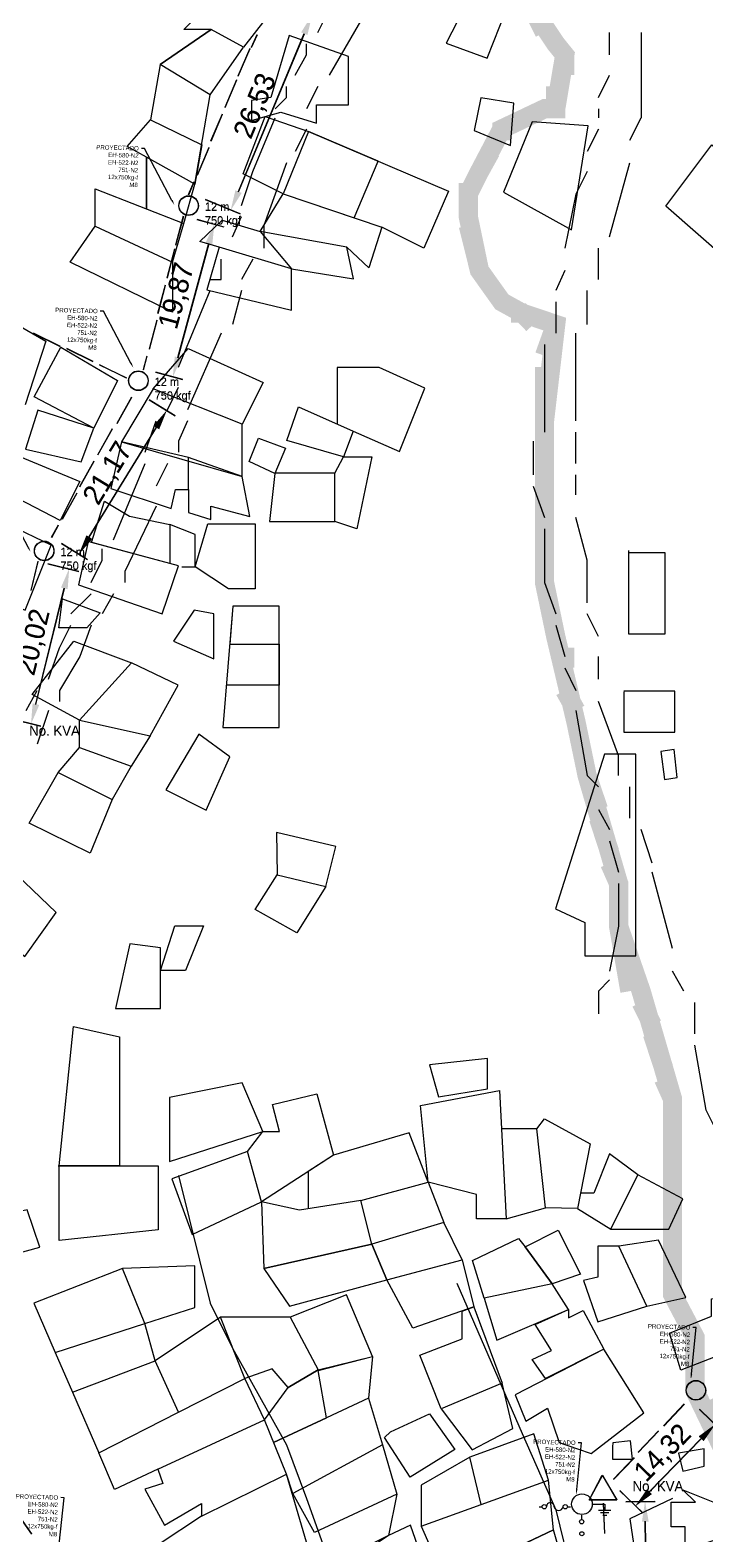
# Model space of a CAD drawing. Header units: millimetres. Extents: x -3588 to 75209, y -3737 to 38254.
# Drawn here: x 6694.7 to 6779.7, y 5770.2 to 5959.4 of the extents above; entities that cross this region are included whole.
import ezdxf
from ezdxf import colors
from ezdxf.entities.mleader import LeaderData, LeaderLine
from ezdxf.math import Vec2, Vec3

# ---------------------------------------------------------------- set-up
doc = ezdxf.new("R2010")
doc.units = ezdxf.units.MM
doc.linetypes.add('CONTINUA', pattern=[0])
doc.layers.add('Mancheta', color=255, linetype='Continuous')
doc.layers.add('P', color=253, linetype='Continuous')
doc.dimstyles.new('ISO-25', dxfattribs={"dimtxt": 2.5, "dimasz": 2.5, "dimexe": 1.25, "dimexo": 0.625, "dimtad": 1, "dimtxsty": 'Standard', "dimcen": 2.5, "dimadec": 0, "dimazin": 0, "dimtfac": 1, "dimtmove": 0, "dimatfit": 3, "dimfxl": 1, "dimarcsym": 0})

# ---------------------------------------------------------------- blocks, each defined once
blk = doc.blocks.new('*D189')
at = {"color": 0, "lineweight": -2, "transparency": 16777216}
for p, q in [((6769.65, 5774.37), (6773.31, 5774.42)), ((6772.29, 5758.76), (6772.09, 5771.91)), ((6769.92, 5756.22), (6773.58, 5756.28))]:
    blk.add_line(p, q, dxfattribs=at)
at = {"color": 0, "transparency": 16777216}
for points in [[(6772.51, 5771.91), (6771.68, 5771.9), (6772.06, 5774.41)], [(6772.71, 5758.76), (6771.88, 5758.75), (6772.33, 5756.26)]]:
    blk.add_solid(points, dxfattribs=at)
at = {"layer": 'Defpoints', "color": 0, "transparency": 16777216}
for p in [(6769.02, 5774.36), (6772.06, 5774.41), (6769.3, 5756.21)]:
    blk.add_point(p, dxfattribs=at)
at = {"color": 0, "transparency": 16777216, "insert": (6774.28, 5765.36), "char_height": 2.5, "attachment_point": 5, "rotation": 270.8686}
blk.add_mtext('18,15', dxfattribs=at)
blk = doc.blocks.new('*D190')
at = {"color": 0, "lineweight": -2, "transparency": 16777216}
for p, q in [((6778.9, 5786.01), (6781.76, 5783.22)), ((6772.61, 5775.64), (6779.12, 5782.3)), ((6768.9, 5775.76), (6771.76, 5772.97))]:
    blk.add_line(p, q, dxfattribs=at)
at = {"color": 0, "transparency": 16777216}
for points in [[(6778.82, 5782.59), (6779.42, 5782.01), (6780.87, 5784.09)], [(6772.31, 5775.93), (6772.91, 5775.34), (6770.86, 5773.85)]]:
    blk.add_solid(points, dxfattribs=at)
at = {"layer": 'Defpoints', "color": 0, "transparency": 16777216}
for p in [(6778.46, 5786.44), (6780.87, 5784.09), (6768.45, 5776.2)]:
    blk.add_point(p, dxfattribs=at)
at = {"color": 0, "transparency": 16777216, "insert": (6774.37, 5780.42), "char_height": 2.5, "attachment_point": 5, "rotation": 45.6807}
blk.add_mtext('14,32', dxfattribs=at)
blk = doc.blocks.new('*D215')
at = {"color": 0, "lineweight": -2, "transparency": 16777216}
for p, q in [((6696.95, 5892.31), (6700.85, 5891.35)), ((6695.46, 5874.64), (6699.04, 5889.22)), ((6692.18, 5872.87), (6696.08, 5871.91))]:
    blk.add_line(p, q, dxfattribs=at)
at = {"color": 0, "transparency": 16777216}
for points in [[(6698.63, 5889.32), (6699.44, 5889.12), (6699.64, 5891.65)], [(6695.05, 5874.74), (6695.86, 5874.54), (6694.86, 5872.21)]]:
    blk.add_solid(points, dxfattribs=at)
at = {"layer": 'Defpoints', "color": 0, "transparency": 16777216}
for p in [(6696.35, 5892.45), (6699.64, 5891.65), (6691.57, 5873.02)]:
    blk.add_point(p, dxfattribs=at)
at = {"color": 0, "transparency": 16777216, "insert": (6695.23, 5882.42), "char_height": 2.5, "attachment_point": 5, "rotation": 76.2074}
blk.add_mtext('20,02', dxfattribs=at)
blk = doc.blocks.new('*D216')
at = {"color": 0, "lineweight": -2, "transparency": 16777216}
for p, q in [((6709.71, 5912.92), (6712.98, 5910.92)), ((6702.17, 5895.65), (6710.61, 5909.44)), ((6698.67, 5894.86), (6701.93, 5892.86))]:
    blk.add_line(p, q, dxfattribs=at)
at = {"color": 0, "transparency": 16777216}
for points in [[(6710.25, 5909.66), (6710.96, 5909.22), (6711.91, 5911.57)], [(6701.82, 5895.86), (6702.53, 5895.43), (6700.87, 5893.51)]]:
    blk.add_solid(points, dxfattribs=at)
at = {"layer": 'Defpoints', "color": 0, "transparency": 16777216}
for p in [(6709.18, 5913.24), (6711.91, 5911.57), (6698.14, 5895.18)]:
    blk.add_point(p, dxfattribs=at)
at = {"color": 0, "transparency": 16777216, "insert": (6704.61, 5903.63), "char_height": 2.5, "attachment_point": 5, "rotation": 58.5583}
blk.add_mtext('21,17', dxfattribs=at)
blk = doc.blocks.new('*D217')
at = {"color": 0, "lineweight": -2, "transparency": 16777216}
for p, q in [((6715.7, 5935.59), (6719.09, 5934.66)), ((6713.33, 5918.23), (6717.23, 5932.58)), ((6710.49, 5916.42), (6713.88, 5915.49))]:
    blk.add_line(p, q, dxfattribs=at)
at = {"color": 0, "transparency": 16777216}
for points in [[(6716.83, 5932.69), (6717.63, 5932.47), (6717.89, 5934.99)], [(6712.93, 5918.34), (6713.73, 5918.12), (6712.68, 5915.82)]]:
    blk.add_solid(points, dxfattribs=at)
at = {"layer": 'Defpoints', "color": 0, "transparency": 16777216}
for p in [(6715.1, 5935.75), (6717.89, 5934.99), (6709.89, 5916.58)]:
    blk.add_point(p, dxfattribs=at)
at = {"color": 0, "transparency": 16777216, "insert": (6713.27, 5925.95), "char_height": 2.5, "attachment_point": 5, "rotation": 74.7914}
blk.add_mtext('19,87', dxfattribs=at)
blk = doc.blocks.new('*D218')
at = {"color": 0, "lineweight": -2, "transparency": 16777216}
for p, q in [((6726.95, 5962.61), (6731.33, 5960.79)), ((6720.93, 5939.08), (6729.21, 5958.96)), ((6716.75, 5938.12), (6721.13, 5936.3))]:
    blk.add_line(p, q, dxfattribs=at)
at = {"color": 0, "transparency": 16777216}
for points in [[(6728.83, 5959.12), (6729.6, 5958.8), (6730.18, 5961.27)], [(6720.55, 5939.24), (6721.32, 5938.92), (6719.97, 5936.78)]]:
    blk.add_solid(points, dxfattribs=at)
at = {"layer": 'Defpoints', "color": 0, "transparency": 16777216}
for p in [(6726.37, 5962.85), (6730.18, 5961.27), (6716.17, 5938.36)]:
    blk.add_point(p, dxfattribs=at)
at = {"color": 0, "transparency": 16777216, "insert": (6723.15, 5949.82), "char_height": 2.5, "attachment_point": 5, "rotation": 67.3803}
blk.add_mtext('26,53', dxfattribs=at)
blk = doc.blocks.new('*D791')
at = {"color": 0, "lineweight": -2, "transparency": 16777216}
for p, q in [((6769.66, 5774.33), (6773.32, 5774.39)), ((6772.3, 5758.72), (6772.11, 5771.87)), ((6769.93, 5756.18), (6773.59, 5756.24))]:
    blk.add_line(p, q, dxfattribs=at)
at = {"color": 0, "transparency": 16777216}
for points in [[(6772.52, 5771.87), (6771.69, 5771.86), (6772.07, 5774.37)], [(6772.72, 5758.72), (6771.89, 5758.71), (6772.34, 5756.22)]]:
    blk.add_solid(points, dxfattribs=at)
at = {"layer": 'Defpoints', "color": 0, "transparency": 16777216}
for p in [(6769.03, 5774.32), (6772.07, 5774.37), (6769.31, 5756.17)]:
    blk.add_point(p, dxfattribs=at)
at = {"color": 0, "transparency": 16777216, "insert": (6774.29, 5765.32), "char_height": 2.5, "attachment_point": 5, "rotation": 270.8686}
blk.add_mtext('18,15', dxfattribs=at)
blk = doc.blocks.new('*D792')
at = {"color": 0, "lineweight": -2, "transparency": 16777216}
for p, q in [((6778.91, 5785.97), (6781.77, 5783.18)), ((6772.62, 5775.6), (6779.13, 5782.26)), ((6768.91, 5775.73), (6771.77, 5772.94))]:
    blk.add_line(p, q, dxfattribs=at)
at = {"color": 0, "transparency": 16777216}
for points in [[(6778.83, 5782.55), (6779.43, 5781.97), (6780.88, 5784.05)], [(6772.32, 5775.89), (6772.92, 5775.31), (6770.88, 5773.81)]]:
    blk.add_solid(points, dxfattribs=at)
at = {"layer": 'Defpoints', "color": 0, "transparency": 16777216}
for p in [(6778.47, 5786.41), (6780.88, 5784.05), (6768.47, 5776.16)]:
    blk.add_point(p, dxfattribs=at)
at = {"color": 0, "transparency": 16777216, "insert": (6774.39, 5780.39), "char_height": 2.5, "attachment_point": 5, "rotation": 45.6807}
blk.add_mtext('14,32', dxfattribs=at)
blk = doc.blocks.new('*D817')
at = {"color": 0, "lineweight": -2, "transparency": 16777216}
for p, q in [((6696.96, 5892.27), (6700.86, 5891.31)), ((6695.47, 5874.6), (6699.05, 5889.18)), ((6692.19, 5872.83), (6696.09, 5871.87))]:
    blk.add_line(p, q, dxfattribs=at)
at = {"color": 0, "transparency": 16777216}
for points in [[(6698.65, 5889.28), (6699.46, 5889.08), (6699.65, 5891.61)], [(6695.07, 5874.7), (6695.88, 5874.5), (6694.87, 5872.17)]]:
    blk.add_solid(points, dxfattribs=at)
at = {"layer": 'Defpoints', "color": 0, "transparency": 16777216}
for p in [(6696.36, 5892.42), (6699.65, 5891.61), (6691.59, 5872.98)]:
    blk.add_point(p, dxfattribs=at)
at = {"color": 0, "transparency": 16777216, "insert": (6695.24, 5882.39), "char_height": 2.5, "attachment_point": 5, "rotation": 76.2074}
blk.add_mtext('20,02', dxfattribs=at)
blk = doc.blocks.new('*D818')
at = {"color": 0, "lineweight": -2, "transparency": 16777216}
for p, q in [((6709.72, 5912.88), (6712.99, 5910.88)), ((6702.18, 5895.61), (6710.62, 5909.4)), ((6698.68, 5894.82), (6701.95, 5892.82))]:
    blk.add_line(p, q, dxfattribs=at)
at = {"color": 0, "transparency": 16777216}
for points in [[(6710.26, 5909.62), (6710.97, 5909.18), (6711.92, 5911.53)], [(6701.83, 5895.83), (6702.54, 5895.39), (6700.88, 5893.48)]]:
    blk.add_solid(points, dxfattribs=at)
at = {"layer": 'Defpoints', "color": 0, "transparency": 16777216}
for p in [(6709.19, 5913.21), (6711.92, 5911.53), (6698.15, 5895.15)]:
    blk.add_point(p, dxfattribs=at)
at = {"color": 0, "transparency": 16777216, "insert": (6704.62, 5903.59), "char_height": 2.5, "attachment_point": 5, "rotation": 58.5583}
blk.add_mtext('21,17', dxfattribs=at)
blk = doc.blocks.new('*D819')
at = {"color": 0, "lineweight": -2, "transparency": 16777216}
for p, q in [((6715.71, 5935.55), (6719.11, 5934.63)), ((6713.34, 5918.19), (6717.24, 5932.54)), ((6710.5, 5916.38), (6713.89, 5915.45))]:
    blk.add_line(p, q, dxfattribs=at)
at = {"color": 0, "transparency": 16777216}
for points in [[(6716.84, 5932.65), (6717.65, 5932.43), (6717.9, 5934.95)], [(6712.94, 5918.3), (6713.75, 5918.09), (6712.69, 5915.78)]]:
    blk.add_solid(points, dxfattribs=at)
at = {"layer": 'Defpoints', "color": 0, "transparency": 16777216}
for p in [(6715.11, 5935.71), (6717.9, 5934.95), (6709.9, 5916.54)]:
    blk.add_point(p, dxfattribs=at)
at = {"color": 0, "transparency": 16777216, "insert": (6713.28, 5925.91), "char_height": 2.5, "attachment_point": 5, "rotation": 74.7914}
blk.add_mtext('19,87', dxfattribs=at)
blk = doc.blocks.new('*D820')
at = {"color": 0, "lineweight": -2, "transparency": 16777216}
for p, q in [((6726.96, 5962.57), (6731.34, 5960.75)), ((6720.94, 5939.05), (6729.23, 5958.92)), ((6716.76, 5938.08), (6721.14, 5936.26))]:
    blk.add_line(p, q, dxfattribs=at)
at = {"color": 0, "transparency": 16777216}
for points in [[(6728.84, 5959.08), (6729.61, 5958.76), (6730.19, 5961.23)], [(6720.56, 5939.21), (6721.33, 5938.89), (6719.98, 5936.74)]]:
    blk.add_solid(points, dxfattribs=at)
at = {"layer": 'Defpoints', "color": 0, "transparency": 16777216}
for p in [(6726.39, 5962.81), (6730.19, 5961.23), (6716.18, 5938.32)]:
    blk.add_point(p, dxfattribs=at)
at = {"color": 0, "transparency": 16777216, "insert": (6723.16, 5949.78), "char_height": 2.5, "attachment_point": 5, "rotation": 67.3803}
blk.add_mtext('26,53', dxfattribs=at)

msp = doc.modelspace()

# ---------------------------------------------------------------- linework, layer by layer
at = {"color": 10}
for p, q in [((6722.569, 5957.224), (6723.304, 5958.844)), ((6722.58, 5957.186), (6723.315, 5958.806)), ((6720.903, 5953.643), (6722.404, 5957.113)), ((6720.915, 5953.604), (6722.415, 5957.075)), ((6719.267, 5949.692), (6720.729, 5953.179)), ((6719.278, 5949.654), (6720.74, 5953.141)), ((6717.475, 5945.442), (6718.909, 5948.862)), ((6717.486, 5945.403), (6718.92, 5948.824)), ((6715.781, 5941.168), (6717.243, 5944.655)), ((6715.792, 5941.13), (6717.254, 5944.617)), ((6714.674, 5938.714), (6715.362, 5940.354)), ((6714.685, 5938.675), (6715.373, 5940.316)), ((6713.048, 5932.383), (6714.043, 5936.03)), ((6713.059, 5932.345), (6714.054, 5935.992)), ((6711.986, 5928.241), (6712.94, 5931.899)), ((6711.997, 5928.203), (6712.952, 5931.861)), ((6710.813, 5923.78), (6711.749, 5927.368)), ((6710.824, 5923.742), (6711.76, 5927.33)), ((6709.739, 5919.31), (6710.694, 5922.968)), ((6709.75, 5919.272), (6710.705, 5922.93)), ((6695.123, 5921.305), (6698.521, 5919.646)), ((6695.134, 5921.266), (6698.532, 5919.608)), ((6699.293, 5919.369), (6702.626, 5917.743)), ((6699.304, 5919.331), (6702.637, 5917.704)), ((6708.99, 5916.723), (6709.439, 5918.445)), ((6709.002, 5916.685), (6709.451, 5918.407)), ((6703.434, 5917.338), (6706.832, 5915.68)), ((6703.446, 5917.3), (6706.843, 5915.641)), ((6705.684, 5909.953), (6707.53, 5913.252)), ((6705.695, 5909.914), (6707.541, 5913.214)), ((6703.239, 5905.998), (6705.085, 5909.298)), ((6703.251, 5905.96), (6705.096, 5909.26)), ((6700.98, 5901.977), (6702.79, 5905.214)), ((6700.991, 5901.939), (6702.802, 5905.175)), ((6698.815, 5897.922), (6700.66, 5901.221)), ((6698.826, 5897.883), (6700.672, 5901.183)), ((6697.438, 5895.607), (6698.307, 5897.16)), ((6697.449, 5895.569), (6698.318, 5897.122)), ((6695.716, 5892.614), (6694.816, 5888.942)), ((6695.727, 5892.575), (6694.827, 5888.903)), ((6774.394, 5783.911), (6777.003, 5786.648)), ((6774.406, 5783.873), (6777.014, 5786.61)), ((6771.205, 5780.578), (6773.764, 5783.263)), ((6771.217, 5780.54), (6773.775, 5783.225)), ((6768.099, 5777.189), (6770.708, 5779.926)), ((6768.111, 5777.151), (6770.719, 5779.888)), ((6765.059, 5774.655), (6766.686, 5777.711)), ((6765.07, 5774.617), (6766.697, 5777.673)), ((6766.686, 5777.711), (6768.508, 5774.59)), ((6766.697, 5777.673), (6768.519, 5774.552)), ((6768.508, 5774.59), (6765.006, 5774.59)), ((6768.519, 5774.552), (6765.018, 5774.552)), ((6694.934, 5770.337), (6692.771, 5773.438)), ((6694.946, 5770.299), (6692.782, 5773.399)), ((6758.734, 5773.72), (6759.119, 5773.72)), ((6762.309, 5773.72), (6762.697, 5773.72)), ((6764.084, 5772.68), (6764.09, 5772.103)), ((6765.511, 5774.034), (6766.987, 5774.032)), ((6766.202, 5773.277), (6767.751, 5773.276)), ((6766.445, 5773.003), (6767.489, 5773.003)), ((6766.735, 5772.674), (6767.262, 5772.674)), ((6766.992, 5770.383), (6766.841, 5774.161)), ((6767.003, 5770.345), (6766.852, 5774.123)), ((6766.987, 5774.032), (6766.988, 5773.298))]:
    msp.add_line(p, q, dxfattribs=at)
at = {"color": 220}
for points in [[(6717.389, 5951.232), (6721.569, 5957.247), (6717.518, 5959.469), (6711.097, 5955.053), (6717.518, 5959.469), (6714.064, 5959.469), (6718.749, 5964.111), (6724.269, 5960.659), (6721.569, 5957.247)], [(6747.042, 5957.746), (6752.203, 5955.833), (6754.617, 5961.904), (6749.955, 5963.401), (6747.042, 5957.746)], [(6722.568, 5950.513), (6722.568, 5948.01), (6724.314, 5948.506), (6726.261, 5949.06), (6730.742, 5947.68), (6730.742, 5949.986), (6734.763, 5949.986), (6734.763, 5956.045), (6727.314, 5958.68), (6725.007, 5950.908), (6722.568, 5950.513)], [(6712.663, 5930.187), (6714.055, 5935.056), (6715.467, 5939.994), (6709.356, 5943.402), (6709.356, 5936.89), (6709.356, 5943.402), (6706.922, 5944.76), (6709.879, 5948.097), (6716.318, 5944.967), (6715.467, 5939.994), (6717.389, 5951.232), (6711.097, 5955.053), (6709.879, 5948.097)], [(6751.42, 5950.866), (6750.567, 5946.74), (6755.124, 5944.873), (6755.583, 5950.211), (6751.42, 5950.866)], [(6726.57, 5938.78), (6721.542, 5941.292), (6724.314, 5948.506), (6729.729, 5946.638), (6726.57, 5938.78), (6735.473, 5935.768), (6738.496, 5942.902), (6729.729, 5946.638), (6747.349, 5939.13), (6744.234, 5931.952), (6738.947, 5934.593)], [(6757.886, 5947.831), (6754.285, 5938.998), (6762.797, 5934.254), (6764.926, 5947.34), (6757.886, 5947.831)], [(6774.683, 5937.253), (6780.455, 5944.943), (6788.248, 5938.695), (6782.476, 5930.428), (6774.683, 5937.253)], [(6702.917, 5934.708), (6702.917, 5939.403), (6714.055, 5935.056)], [(6718.512, 5932.081), (6716.965, 5926.735), (6727.601, 5924.158), (6727.601, 5929.376), (6718.512, 5932.081), (6716.08, 5932.805), (6718.899, 5935.495), (6723.669, 5934.078), (6727.601, 5929.376), (6735.402, 5928.088), (6734.564, 5932.081), (6723.669, 5934.078), (6726.57, 5938.78), (6738.947, 5934.593), (6737.336, 5929.505), (6734.564, 5932.081)], [(6699.785, 5930.187), (6702.917, 5934.708), (6712.663, 5930.187), (6712.663, 5923.927), (6699.785, 5930.187)], [(6735.354, 5908.975), (6741.182, 5906.397), (6744.387, 5914.353), (6738.634, 5916.96), (6736.827, 5916.96), (6733.348, 5916.96), (6733.348, 5909.862)], [(6734.13, 5905.745), (6727.038, 5907.799), (6728.503, 5912.006), (6735.354, 5908.975), (6734.13, 5905.745)], [(6723.466, 5908.066), (6726.869, 5906.824), (6725.495, 5903.621), (6722.289, 5905.124), (6723.466, 5908.066)], [(6733.054, 5903.679), (6734.13, 5905.745), (6737.728, 5905.745), (6735.826, 5896.694), (6733.054, 5897.603)], [(6725.495, 5903.621), (6724.822, 5897.603), (6733.054, 5897.603), (6733.054, 5903.679), (6725.52, 5903.679)]]:
    msp.add_lwpolyline(points, dxfattribs=at)
at = {"color": 4}
for points in [[(6690.056, 5918.713), (6687.706, 5920.452), (6690.284, 5923.948), (6696.729, 5920.268), (6694.122, 5912.264)], [(6695.256, 5913.269), (6698.617, 5919.505), (6705.745, 5915.335), (6702.745, 5909.345), (6695.256, 5913.269)], [(6675.994, 5904.551), (6678.242, 5909.902), (6682.99, 5908.051), (6681.393, 5902.555), (6686.725, 5899.73), (6688.095, 5903.12), (6689.77, 5907.264), (6684.503, 5912.278), (6689.77, 5907.264), (6701.008, 5902.633), (6698.537, 5897.729), (6688.095, 5903.12)], [(6695.706, 5911.595), (6694.158, 5906.672), (6701.161, 5905.09), (6702.745, 5909.345), (6695.706, 5911.595)], [(6686.772, 5889.49), (6694.132, 5886.464), (6697.393, 5894.61), (6691.104, 5897.635), (6686.772, 5889.49)]]:
    msp.add_lwpolyline(points, dxfattribs=at)
at = {"color": 200}
for points in [[(6710.207, 5914.295), (6714.606, 5919.327), (6724.041, 5915.06), (6721.389, 5909.836)], [(6710.207, 5914.295), (6706.22, 5907.601), (6721.389, 5903.236), (6721.389, 5909.836), (6710.207, 5914.295)], [(6706.22, 5907.601), (6704.909, 5901.729), (6712.494, 5899.229), (6713.01, 5901.61), (6714.638, 5901.61), (6714.638, 5905.657), (6706.22, 5907.601)], [(6714.638, 5901.61), (6714.638, 5898.713), (6717.458, 5897.84), (6717.458, 5899.507), (6722.382, 5898.237), (6721.389, 5903.236), (6714.638, 5905.657)], [(6707.222, 5898.263), (6712.296, 5897.236), (6712.296, 5892.31), (6702.469, 5894.969), (6704.08, 5900.145), (6707.222, 5898.263)], [(6713.825, 5891.896), (6715.497, 5891.896), (6715.497, 5895.969), (6712.296, 5897.236)], [(6715.497, 5891.896), (6717.068, 5897.297), (6723.048, 5897.297), (6723.048, 5889.149), (6719.665, 5889.149), (6715.497, 5891.896)], [(6700.813, 5889.651), (6711.341, 5885.987), (6713.389, 5892.014), (6702.033, 5895.087), (6700.813, 5889.651)], [(6698.802, 5887.878), (6703.534, 5886.105), (6701.878, 5884.214), (6698.329, 5884.214), (6698.802, 5887.878)], [(6715.363, 5886.459), (6712.761, 5882.559), (6717.847, 5880.313), (6717.847, 5885.987), (6715.363, 5886.459)], [(6720.235, 5886.943), (6718.956, 5871.699), (6726.043, 5871.699), (6726.043, 5886.943), (6720.235, 5886.943), (6719.834, 5882.165), (6726.043, 5882.165), (6726.043, 5877.01), (6719.401, 5877.01)], [(6700.941, 5872.609), (6695.011, 5875.863), (6700.216, 5882.55), (6707.497, 5879.839)], [(6709.844, 5870.655), (6713.364, 5877.038), (6707.497, 5879.839), (6700.941, 5872.609)], [(6700.941, 5869.171), (6700.941, 5872.609), (6709.844, 5870.655), (6707.438, 5866.829)], [(6711.794, 5863.87), (6716.892, 5861.323), (6719.866, 5868.01), (6715.936, 5870.875), (6711.794, 5863.87)], [(6698.285, 5866.026), (6700.941, 5869.171), (6707.438, 5866.829), (6705.04, 5862.652)], [(6694.6, 5859.686), (6698.285, 5866.026), (6705.04, 5862.652), (6702.276, 5855.902), (6694.6, 5859.686)], [(6731.911, 5851.712), (6733.187, 5856.744), (6725.733, 5858.489), (6725.8, 5853.188)], [(6694.085, 5842.909), (6698.017, 5848.451), (6693.076, 5853.186), (6688.841, 5847.343), (6694.085, 5842.909)], [(6723.047, 5848.827), (6725.8, 5853.188), (6731.911, 5851.712), (6728.285, 5845.875), (6723.047, 5848.827)], [(6712.925, 5846.743), (6716.522, 5846.743), (6714.263, 5841.143), (6711.125, 5841.143), (6712.925, 5846.743)], [(6707.278, 5844.499), (6705.456, 5836.35), (6711.125, 5836.35), (6711.125, 5843.989), (6707.278, 5844.499)]]:
    msp.add_lwpolyline(points, dxfattribs=at)
at = {"color": 82}
for points in [[(6769.969, 5893.967), (6769.969, 5883.47), (6774.579, 5883.47), (6774.579, 5893.665), (6769.969, 5893.665)], [(6769.387, 5876.166), (6769.387, 5871.12), (6775.814, 5871.12), (6775.814, 5876.281), (6769.387, 5876.281)], [(6774.047, 5868.684), (6774.52, 5865.157), (6776.103, 5865.411), (6775.721, 5868.939), (6774.047, 5868.684)], [(6764.484, 5847.177), (6764.484, 5842.995), (6770.885, 5842.995), (6770.885, 5855.54), (6770.885, 5855.54), (6770.885, 5868.331), (6766.946, 5868.331), (6760.791, 5848.899), (6764.484, 5847.177)]]:
    msp.add_lwpolyline(points, dxfattribs=at)
at = {"color": 116}
for points in [[(6700.193, 5834.11), (6705.963, 5832.786), (6705.963, 5816.591), (6698.371, 5816.591), (6700.193, 5834.11)], [(6712.283, 5825.176), (6712.283, 5817.14), (6724.006, 5820.886), (6721.416, 5827.015), (6712.283, 5825.176)], [(6712.577, 5814.958), (6715.118, 5807.96), (6723.839, 5812.076), (6722.053, 5818.388), (6712.577, 5814.958)], [(6698.27, 5816.591), (6710.821, 5816.591), (6710.821, 5808.544), (6698.371, 5807.22), (6698.371, 5816.591)], [(6681.264, 5808.032), (6682.8, 5802.761), (6695.955, 5806.364), (6694.352, 5811.035), (6681.264, 5808.032)], [(6695.188, 5799.326), (6697.889, 5793.107), (6709.162, 5796.745), (6706.343, 5803.667), (6695.188, 5799.326)], [(6709.162, 5796.745), (6715.457, 5798.776), (6715.457, 5804.019), (6706.343, 5803.667)], [(6724.192, 5784.66), (6727.184, 5788.718), (6730.955, 5790.956), (6737.809, 5792.604), (6734.502, 5800.377), (6727.42, 5797.566)], [(6713.389, 5785.598), (6721.758, 5789.865), (6718.673, 5797.566), (6710.453, 5792.051)], [(6727.42, 5797.566), (6718.673, 5797.566)], [(6727.42, 5797.566), (6730.955, 5790.956), (6727.184, 5788.718), (6725.18, 5791.073), (6721.758, 5789.865)], [(6697.889, 5793.107), (6700.049, 5788.133), (6710.453, 5792.051), (6709.162, 5796.745)], [(6700.049, 5788.133), (6703.369, 5780.49), (6713.389, 5785.598), (6710.453, 5792.051)], [(6731.995, 5784.913), (6730.955, 5790.839), (6737.809, 5792.604), (6737.296, 5787.397)], [(6710.806, 5778.441), (6724.192, 5784.66), (6721.758, 5789.865)], [(6737.296, 5787.397), (6731.995, 5784.913), (6725.356, 5781.802), (6731.995, 5784.913)], [(6737.296, 5787.397), (6739.031, 5781.508), (6727.754, 5775.38), (6726.971, 5777.835)], [(6710.806, 5778.441), (6711.434, 5776.634), (6709.168, 5775.941), (6711.619, 5771.413), (6716.289, 5774.139), (6716.289, 5772.522), (6726.971, 5777.835), (6724.192, 5784.66)], [(6710.806, 5778.441), (6705.358, 5775.911), (6703.369, 5780.49)], [(6739.031, 5781.508), (6740.855, 5775.313), (6730.519, 5770.503), (6727.754, 5775.38)], [(6716.289, 5772.522), (6710.971, 5769.011), (6715.087, 5760.832), (6729.93, 5767.855), (6726.971, 5777.835)]]:
    msp.add_lwpolyline(points, dxfattribs=at)
at = {"color": 100}
for points in [[(6744.954, 5829.306), (6746.076, 5825.28), (6752.248, 5826.248), (6752.248, 5830.071), (6744.954, 5829.306)], [(6743.832, 5824.159), (6753.778, 5826.044), (6754.595, 5809.939), (6750.871, 5809.939), (6750.871, 5812.997), (6744.784, 5814.546), (6743.832, 5824.159)], [(6758.471, 5821.254), (6759.44, 5822.477), (6765.153, 5819.368), (6763.572, 5811.213), (6759.542, 5811.315)], [(6754.595, 5809.939), (6759.542, 5811.315), (6758.471, 5821.254), (6754.021, 5821.254)], [(6763.572, 5811.213), (6767.755, 5808.614), (6771.172, 5815.443), (6767.602, 5818.094), (6765.613, 5813.15), (6763.948, 5813.15)], [(6767.755, 5808.614), (6775.049, 5808.614), (6776.834, 5812.436), (6771.172, 5815.443)], [(6750.375, 5804.679), (6756.153, 5807.454), (6756.986, 5806.399), (6761.153, 5808.509), (6763.931, 5802.958), (6760.375, 5801.737), (6756.986, 5806.399), (6760.375, 5801.737), (6751.82, 5799.96), (6750.375, 5804.679)], [(6764.333, 5802.188), (6766.122, 5796.981), (6772.306, 5798.924), (6768.767, 5806.502), (6766.122, 5806.502), (6766.122, 5802.577), (6764.333, 5802.188)], [(6772.306, 5798.924), (6777.204, 5800.024), (6773.765, 5807.222), (6768.767, 5806.502)], [(6751.82, 5799.96), (6753.437, 5794.676), (6762.431, 5798.517), (6760.375, 5801.737)], [(6775.156, 5795.54), (6780.426, 5797.678), (6780.426, 5799.855), (6784.626, 5800.726), (6786.488, 5794.749), (6776.583, 5790.909), (6775.156, 5795.54)], [(6762.431, 5798.517), (6762.431, 5797.462), (6764.264, 5798.406), (6766.875, 5793.521), (6759.542, 5789.858), (6757.875, 5792.244), (6760.32, 5793.355), (6758.24, 5796.625), (6762.431, 5798.517)], [(6755.727, 5787.781), (6757.081, 5784.468), (6759.791, 5786.107), (6761.252, 5781.797), (6763.569, 5781.013), (6765.278, 5780.435), (6771.911, 5785.537), (6766.875, 5793.521), (6755.727, 5787.781)], [(6767.973, 5781.269), (6767.973, 5779.703), (6770.467, 5779.703), (6770.239, 5781.995), (6768.002, 5781.781), (6767.973, 5781.269)], [(6776.278, 5780.469), (6776.812, 5778.183), (6779.506, 5778.843), (6779.506, 5781.002), (6776.278, 5780.469)], [(6781.96, 5758.603), (6780.091, 5756.83), (6783.548, 5750.203), (6791.021, 5755.99), (6782.707, 5770.177), (6777.102, 5768.217), (6781.96, 5758.603), (6777.102, 5768.217), (6777.102, 5771.204), (6775.327, 5771.204), (6775.327, 5774.284), (6778.41, 5774.284), (6776.822, 5775.871), (6781.212, 5774.097), (6782.707, 5770.177)]]:
    msp.add_lwpolyline(points, dxfattribs=at)
at = {"color": 30}
for points in [[(6722.053, 5818.388), (6724.006, 5820.886), (6726.104, 5820.886), (6725.212, 5824.289), (6730.774, 5825.661), (6732.902, 5817.908), (6723.839, 5812.076)], [(6736.322, 5812.211), (6744.784, 5814.546), (6742.385, 5820.73), (6732.902, 5817.908), (6729.721, 5815.861), (6729.721, 5811.184)], [(6744.784, 5814.546), (6746.755, 5809.468), (6737.711, 5806.722), (6739.606, 5802.242), (6749.08, 5804.779), (6746.755, 5809.468)], [(6723.839, 5812.076), (6724.134, 5803.693), (6737.711, 5806.722), (6736.322, 5812.211), (6728.618, 5811.012), (6723.839, 5812.076), (6723.839, 5812.076)], [(6724.134, 5803.693), (6727.355, 5798.961), (6739.606, 5802.242), (6737.711, 5806.722), (6724.134, 5803.693)], [(6749.08, 5804.779), (6750.55, 5798.841), (6742.852, 5796.171), (6739.606, 5802.242)], [(6750.55, 5798.841), (6754.09, 5789.243), (6746.412, 5786.026), (6743.729, 5792.79), (6749.054, 5794.853), (6749.054, 5798.322), (6750.55, 5798.841), (6751.552, 5796.126)], [(6746.412, 5786.026), (6750.31, 5780.877), (6755.427, 5783.544), (6754.09, 5789.243)], [(6740.047, 5783.147), (6744.954, 5785.415), (6748.164, 5780.93), (6742.527, 5777.436), (6739.317, 5782.443), (6740.047, 5783.147)], [(6751.473, 5774.019), (6759.931, 5777.048), (6758.088, 5782.904), (6750.027, 5779.972)], [(6743.894, 5776.426), (6743.894, 5771.305), (6751.473, 5774.019), (6750.027, 5779.972), (6743.894, 5776.426)], [(6743.894, 5771.305), (6746.961, 5764.389), (6760.541, 5770.824), (6759.931, 5777.048)], [(6740.855, 5775.313), (6739.785, 5770.107), (6731.762, 5766.099), (6729.93, 5767.855)], [(6739.785, 5770.107), (6739.785, 5770.107), (6737.614, 5768.664), (6740.198, 5763.052), (6744.792, 5765.03), (6742.589, 5771.411), (6739.785, 5770.107)], [(6753.283, 5759.836), (6762.507, 5763.937), (6760.541, 5770.824), (6750.67, 5766.147), (6753.283, 5759.836)]]:
    msp.add_lwpolyline(points, dxfattribs=at)
at = {"color": 10}
for centre, radius in [((6714.667, 5937.331), 1.222), ((6714.678, 5937.293), 1.222), ((6708.344, 5915.313), 1.222), ((6708.355, 5915.275), 1.222), ((6696.5, 5893.919), 1.222), ((6696.511, 5893.881), 1.222), ((6778.454, 5788.385), 1.222), ((6778.466, 5788.347), 1.222), ((6764.129, 5774.048), 1.294), ((6759.395, 5773.727), 0.276), ((6762.033, 5773.723), 0.276), ((6764.09, 5771.839), 0.263), ((6764.114, 5770.333), 0.26)]:
    msp.add_circle(centre, radius, dxfattribs=at)
for centre, radius, start, end in [((6760.151, 5773.748), 0.481, 356.0473, 179.98075), ((6761.193, 5773.814), 0.571, 190.00363, 350.3175)]:
    msp.add_arc(centre, radius, start, end, dxfattribs=at)
at = {"layer": 'P'}
for points in [[(6730.918, 5959.09), (6732.326, 5961.907)], [(6736.279, 5960.499), (6732.326, 5953.713)], [(6767.614, 5956.258), (6767.614, 5957.666), (6767.614, 5959.09)], [(6771.567, 5959.09), (6771.567, 5955.137), (6771.567, 5948.352)], [(6728.085, 5953.713), (6729.509, 5956.258), (6729.509, 5957.666)], [(6725.556, 5949.488), (6726.965, 5950.896), (6726.965, 5952.305)], [(6730.918, 5952.305), (6729.509, 5949.488)], [(6766.206, 5950.896), (6767.614, 5953.713)], [(6721.315, 5937.341), (6722.724, 5941.582), (6725.556, 5948.352)], [(6766.206, 5949.488), (6766.206, 5948.352)], [(6770.159, 5945.535), (6771.567, 5948.352)], [(6729.509, 5946.944), (6728.085, 5944.127)], [(6766.206, 5946.944), (6764.781, 5944.127)], [(6726.965, 5942.703), (6724.132, 5934.813), (6724.132, 5931.98)], [(6767.614, 5933.388), (6770.159, 5942.703)], [(6764.781, 5941.582), (6763.373, 5938.766), (6761.965, 5931.98)], [(6720.179, 5933.388), (6721.315, 5935.933)], [(6766.206, 5928.027), (6766.206, 5930.572), (6766.206, 5931.98)], [(6717.362, 5928.027), (6718.771, 5928.027), (6718.771, 5930.572)], [(6722.724, 5930.572), (6721.315, 5928.027)], [(6761.965, 5929.163), (6760.829, 5926.619)], [(6713.41, 5917.017), (6717.362, 5926.619)], [(6721.315, 5926.619), (6720.179, 5922.378)], [(6764.781, 5922.378), (6764.781, 5926.619)], [(6760.829, 5925.21), (6760.829, 5921.258)], [(6718.771, 5921.258), (6714.546, 5911.655)], [(6763.373, 5910.247), (6763.373, 5918.441), (6763.373, 5921.258)], [(6759.42, 5919.849), (6759.42, 5910.247), (6759.42, 5908.839)], [(6712.001, 5911.655), (6713.41, 5914.488)], [(6709.185, 5906.294), (6710.593, 5910.247)], [(6714.546, 5910.247), (6713.41, 5907.702), (6713.41, 5906.294)], [(6763.373, 5904.886), (6763.373, 5908.839)], [(6758.012, 5907.702), (6758.012, 5903.477)], [(6705.232, 5895.284), (6709.185, 5904.886)], [(6712.001, 5904.886), (6710.593, 5902.053)], [(6763.373, 5900.933), (6763.373, 5903.477)], [(6758.012, 5902.053), (6759.42, 5898.116)], [(6710.593, 5899.525), (6706.64, 5891.331), (6706.64, 5889.922)], [(6764.781, 5887.378), (6764.781, 5892.739), (6763.373, 5898.116)], [(6759.42, 5896.692), (6759.42, 5889.922), (6760.829, 5885.969)], [(6702.399, 5889.922), (6703.807, 5892.739), (6703.807, 5894.163)], [(6699.854, 5885.969), (6702.399, 5888.514)], [(6705.232, 5888.514), (6703.807, 5885.969)], [(6766.206, 5883.153), (6764.781, 5885.969)], [(6698.446, 5881.728), (6699.854, 5884.561)], [(6702.399, 5884.561), (6700.991, 5880.608)], [(6760.829, 5884.561), (6761.965, 5880.608)], [(6697.038, 5877.791), (6698.446, 5881.728)], [(6700.991, 5880.608), (6698.446, 5876.367), (6698.446, 5874.959)], [(6766.206, 5877.791), (6766.206, 5880.608)], [(6761.965, 5879.2), (6763.373, 5876.367)], [(6694.221, 5873.839), (6695.629, 5876.367)], [(6768.734, 5865.645), (6768.734, 5868.189), (6766.206, 5874.959)], [(6697.038, 5873.839), (6695.629, 5869.598)], [(6763.373, 5873.839), (6764.781, 5865.645), (6766.206, 5864.236)], [(6770.159, 5860.283), (6770.159, 5864.236)], [(6766.206, 5861.404), (6767.614, 5858.875)], [(6767.614, 5857.467), (6768.734, 5853.514)], [(6772.975, 5854.634), (6771.567, 5858.875)], [(6768.734, 5852.089), (6768.734, 5846.728), (6767.614, 5841.079)], [(6775.52, 5843.912), (6772.975, 5853.514)], [(6776.928, 5838.55), (6775.52, 5841.079)], [(6767.614, 5839.959), (6766.206, 5838.55), (6766.206, 5835.718)], [(6778.337, 5833.189), (6778.337, 5835.718), (6778.337, 5837.142)], [(6781.153, 5820.754), (6779.745, 5823.587), (6778.337, 5831.765)], [(6713.41, 5815.393), (6717.362, 5799.309), (6720.179, 5793.66), (6726.965, 5781.529), (6729.509, 5774.744), (6734.871, 5759.78), (6739.095, 5742.288), (6745.881, 5716.602), (6745.881, 5709.816), (6745.881, 5701.639), (6744.457, 5698.806)], [(6748.41, 5801.854), (6756.604, 5782.937), (6760.829, 5773.335), (6764.781, 5757.251), (6767.614, 5742.288), (6767.614, 5735.518), (6764.781, 5721.963), (6760.829, 5707), (6745.881, 5700.23), (6744.457, 5698.806)], [(6775.52, 5774.744), (6770.159, 5772.215), (6771.567, 5762.613), (6774.384, 5751.89), (6775.52, 5743.696), (6776.928, 5738.335), (6778.337, 5728.733), (6779.745, 5716.602)]]:
    msp.add_lwpolyline(points, dxfattribs=at)
for points, const_width in [([(6758.012, 5961.907), (6760.829, 5957.666), (6761.965, 5956.258), (6760.829, 5949.488), (6759.42, 5949.488), (6754.059, 5946.944), (6751.242, 5941.582), (6749.834, 5938.766), (6749.834, 5935.933), (6751.242, 5929.163), (6754.059, 5925.21), (6756.604, 5923.802), (6760.829, 5922.378), (6759.42, 5910.247), (6759.42, 5899.525), (6759.42, 5889.922), (6760.829, 5883.153), (6763.373, 5872.414), (6764.781, 5865.645), (6768.734, 5852.089), (6768.734, 5846.728), (6771.567, 5838.55), (6775.52, 5824.995), (6775.52, 5818.226), (6775.52, 5811.44), (6775.52, 5800.43), (6778.337, 5795.068), (6778.337, 5788.299), (6782.29, 5780.105)], 2.417), ([(6758.012, 5961.907), (6760.829, 5957.666), (6761.965, 5956.258), (6760.829, 5949.488), (6759.42, 5949.488), (6754.059, 5946.944), (6751.242, 5941.582), (6749.834, 5938.766), (6749.834, 5935.933), (6751.242, 5929.163), (6754.059, 5925.21), (6756.604, 5923.802), (6760.829, 5922.378), (6759.42, 5910.247), (6759.42, 5899.525), (6759.42, 5889.922), (6760.829, 5883.153), (6763.373, 5872.414), (6764.781, 5865.645), (6768.734, 5852.089), (6768.734, 5846.728), (6771.567, 5838.55), (6775.52, 5824.995), (6775.52, 5818.226), (6775.52, 5811.44), (6775.52, 5800.43), (6778.337, 5795.068), (6778.337, 5788.299), (6782.29, 5780.105)], 1.2), ([(6758.012, 5961.907), (6759.42, 5959.09)], 2.417), ([(6760.829, 5957.666), (6761.965, 5956.258), (6761.965, 5953.713)], 2.417), ([(6760.829, 5952.305), (6760.829, 5949.488), (6759.42, 5949.488), (6754.059, 5946.944), (6754.059, 5945.535)], 2.417), ([(6752.651, 5944.127), (6751.242, 5941.582)], 2.417), ([(6749.834, 5940.174), (6749.834, 5938.766), (6749.834, 5935.933)], 2.417), ([(6749.834, 5934.813), (6751.242, 5929.163), (6754.059, 5925.21)], 2.417), ([(6755.195, 5923.802), (6756.604, 5923.802), (6758.012, 5922.378)], 2.417), ([(6760.829, 5922.378), (6759.42, 5918.441)], 2.417), ([(6759.42, 5917.017), (6759.42, 5910.247), (6759.42, 5906.294)], 2.417), ([(6759.42, 5904.886), (6759.42, 5900.933)], 2.417), ([(6759.42, 5899.525), (6759.42, 5895.284)], 2.417), ([(6759.42, 5894.163), (6759.42, 5889.922), (6760.829, 5883.153)], 2.417), ([(6761.965, 5881.728), (6761.965, 5879.2)], 2.417), ([(6761.965, 5876.367), (6763.373, 5873.839)], 2.417), ([(6763.373, 5872.414), (6764.781, 5865.645), (6766.206, 5861.404)], 2.417), ([(6766.206, 5860.283), (6767.614, 5856.042)], 2.417), ([(6767.614, 5854.634), (6768.734, 5852.089), (6768.734, 5850.681)], 2.417), ([(6768.734, 5849.273), (6768.734, 5846.728), (6770.159, 5838.55)], 2.417), ([(6771.567, 5837.142), (6772.975, 5834.309)], 2.417), ([(6772.975, 5833.189), (6774.384, 5828.948)], 2.417), ([(6774.384, 5827.54), (6775.52, 5824.995), (6775.52, 5818.226), (6775.52, 5816.817)], 2.417), ([(6775.52, 5815.393), (6775.52, 5811.44)], 2.417), ([(6775.52, 5810.032), (6775.52, 5806.079)], 2.417), ([(6775.52, 5804.67), (6775.52, 5800.43), (6778.337, 5795.068)], 2.417), ([(6778.337, 5792.54), (6778.337, 5789.707)], 2.417), ([(6779.745, 5786.89), (6781.153, 5784.346)], 2.417)]:
    msp.add_lwpolyline(points, dxfattribs=dict(at, const_width=const_width))

# ---------------------------------------------------------------- texts
at = {"color": 10, "attachment_point": 1}
for s, width, gutter_width, insert, char_height in [('12 m^J750 kgf ', 21.10344, 5.166, (6716.715, 5937.715), 1.03321), ('12 m^J750 kgf ', 21.10344, 5.166, (6716.726, 5937.677), 1.03321), ('12 m^J750 kgf ', 21.10344, 5.166, (6710.392, 5915.697), 1.03321), ('12 m^J750 kgf ', 21.10344, 5.166, (6710.403, 5915.659), 1.03321), ('12 m^J750 kgf ', 21.10344, 5.166, (6698.547, 5894.304), 1.03321), ('12 m^J750 kgf ', 21.10344, 5.166, (6698.559, 5894.265), 1.03321), ('No. KVA', 17.75852, 6.215, (6694.614, 5871.942), 1.243), ('No. KVA', 17.75852, 6.215, (6694.625, 5871.904), 1.243), ('No. KVA', 17.75852, 6.215, (6770.493, 5776.956), 1.243), ('No. KVA', 17.75852, 6.215, (6770.504, 5776.918), 1.243)]:
    msp.add_mtext_dynamic_manual_height_columns(s, width=width, gutter_width=gutter_width, heights=[0], dxfattribs=dict(at, insert=insert, char_height=char_height))

# ---------------------------------------------------------------- dimensions: what is measured, and where the dimension line sits
at = {"color": 1}
for p1, p2, distance, picture, middle in [((6716.17, 5938.36), (6726.374, 5962.851), -4.118, '*D218', (6723.151, 5949.823)), ((6716.181, 5938.322), (6726.386, 5962.813), -4.118, '*D820', (6723.162, 5949.785)), ((6709.886, 5916.579), (6715.097, 5935.751), -2.892, '*D217', (6713.272, 5925.953)), ((6709.897, 5916.541), (6715.109, 5935.712), -2.892, '*D819', (6713.283, 5925.915)), ((6698.135, 5895.185), (6709.177, 5913.244), -3.203, '*D216', (6704.612, 5903.63)), ((6698.147, 5895.146), (6709.188, 5913.206), -3.203, '*D818', (6704.623, 5903.592)), ((6691.574, 5873.016), (6696.347, 5892.455), -3.387, '*D215', (6695.226, 5882.425)), ((6691.586, 5872.977), (6696.358, 5892.417), -3.387, '*D817', (6695.237, 5882.386)), ((6768.454, 5776.2), (6778.457, 5786.443), -3.368, '*D190', (6774.375, 5780.424)), ((6768.465, 5776.162), (6778.468, 5786.405), -3.368, '*D792', (6774.386, 5780.386)), ((6769.298, 5756.211), (6769.022, 5774.36), -3.034, '*D189', (6774.277, 5765.363)), ((6769.309, 5756.172), (6769.034, 5774.322), -3.034, '*D791', (6774.288, 5765.325))]:
    dim = msp.add_aligned_dim(p1=p1, p2=p2, distance=distance, dimstyle='ISO-25', dxfattribs=at)
    dim.commit()
    dim.dimension.update_dxf_attribs({"geometry": picture, "text_midpoint": middle})

# ---------------------------------------------------------------- leaders
at = {"layer": 'Mancheta', "color": 1, "linetype": 'CONTINUA'}
ml = msp.add_multileader_mtext('Standard', dxfattribs=at)
ml.set_content('PROYECTADO\\PEH-580-N2\\PEH-522-N2\\P751-N2    \\P12x750kg-f\\PM8', color=1)
ml.set_leader_properties()
ml.build(insert=Vec2(0, 0))
ml.multileader.update_dxf_attribs({"arrow_head_size": 0.648})
ctx = ml.context
ctx.base_point, ctx.char_height, ctx.arrow_head_size, ctx.landing_gap_size, ctx.plane_origin, ctx.plane_x_axis, ctx.plane_y_axis = Vec3(6702.74, 5944.671), 0.5529, 0.648, 0.324, Vec3(6710.573, 5953.258), Vec3(0.9996111, -0.027885), Vec3(0.027885, 0.9996111)
ctx.text_align_type = 2
notes = []
notes.append((ctx, [(0, (1, 1, 0), (6709.131, 5944.493), (-0.9996111, 0.027885), 0.401, [(0, [(6712.874, 5937.403)], 0, [])])]))
ctx.mtext.insert, ctx.mtext.text_direction, ctx.mtext.rotation, ctx.mtext.width, ctx.mtext.alignment, ctx.mtext.flow_direction = Vec3(6708.414, 5944.794), Vec3(0.9996111, -0.027885), 6.2552967, 5.37864, 3, 5
ml = msp.add_multileader_mtext('Standard', dxfattribs=at)
ml.set_content('PROYECTADO\\PEH-580-N2\\PEH-522-N2\\P751-N2    \\P12x750kg-f\\PM8', color=1)
ml.set_leader_properties()
ml.build(insert=Vec2(0, 0))
ml.multileader.update_dxf_attribs({"arrow_head_size": 0.648})
ctx = ml.context
ctx.base_point, ctx.char_height, ctx.arrow_head_size, ctx.landing_gap_size, ctx.plane_origin, ctx.plane_x_axis, ctx.plane_y_axis = Vec3(6697.574, 5924.204), 0.5529, 0.648, 0.324, Vec3(6705.408, 5932.791), Vec3(0.9996111, -0.027885), Vec3(0.027885, 0.9996111)
ctx.text_align_type = 2
notes.append((ctx, [(0, (1, 1, 0), (6703.966, 5924.026), (-0.9996111, 0.027885), 0.401, [(0, [(6707.709, 5916.936)], 0, [])])]))
ctx.mtext.insert, ctx.mtext.text_direction, ctx.mtext.rotation, ctx.mtext.width, ctx.mtext.alignment, ctx.mtext.flow_direction = Vec3(6703.249, 5924.327), Vec3(0.9996111, -0.027885), 6.2552967, 5.37864, 3, 5
ml = msp.add_multileader_mtext('Standard', dxfattribs=at)
ml.set_content('PROYECTADO\\PEH-580-N2\\PEH-522-N2\\P751-N2    \\P12x750kg-f\\PM8', color=1)
ml.set_leader_properties()
ml.build(insert=Vec2(0, 0))
ml.multileader.update_dxf_attribs({"arrow_head_size": 0.648})
ctx = ml.context
ctx.base_point, ctx.char_height, ctx.arrow_head_size, ctx.landing_gap_size, ctx.plane_origin, ctx.plane_x_axis, ctx.plane_y_axis = Vec3(6684.66, 5901.045), 0.5529, 0.648, 0.324, Vec3(6692.494, 5909.632), Vec3(0.9996111, -0.027885), Vec3(0.027885, 0.9996111)
ctx.text_align_type = 2
notes.append((ctx, [(0, (1, 1, 0), (6691.052, 5900.867), (-0.9996111, 0.027885), 0.401, [(0, [(6694.795, 5893.777)], 0, [])])]))
ctx.mtext.insert, ctx.mtext.text_direction, ctx.mtext.rotation, ctx.mtext.width, ctx.mtext.alignment, ctx.mtext.flow_direction = Vec3(6690.335, 5901.168), Vec3(0.9996111, -0.027885), 6.2552967, 5.37864, 3, 5
ml = msp.add_multileader_mtext('Standard', dxfattribs=at)
ml.set_content('PROYECTADO\\PEH-580-N2\\PEH-522-N2\\P751-N2    \\P12x750kg-f\\PM8', color=1)
ml.set_leader_properties()
ml.build(insert=Vec2(0, 0))
ml.multileader.update_dxf_attribs({"arrow_head_size": 0.648})
ctx = ml.context
ctx.base_point, ctx.char_height, ctx.arrow_head_size, ctx.landing_gap_size, ctx.plane_origin, ctx.plane_x_axis, ctx.plane_y_axis = Vec3(6772.098, 5796.428), 0.5529, 0.648, 0.324, Vec3(6775.527, 5805.632), Vec3(0.9996111, -0.027885), Vec3(0.027885, 0.9996111)
ctx.text_align_type = 2
notes.append((ctx, [(0, (1, 1, 0), (6778.489, 5796.249), (-0.9996111, 0.027885), 0.401, [(0, [(6777.828, 5789.777)], 0, [])])]))
ctx.mtext.insert, ctx.mtext.text_direction, ctx.mtext.rotation, ctx.mtext.alignment, ctx.mtext.flow_direction = Vec3(6777.772, 5796.551), Vec3(0.9996111, -0.027885), 6.2552967, 3, 5
ml = msp.add_multileader_mtext('Standard', dxfattribs=at)
ml.set_content('PROYECTADO\\PEH-580-N2\\PEH-522-N2\\P751-N2    \\P12x750kg-f\\PM8', color=1)
ml.set_leader_properties()
ml.build(insert=Vec2(0, 0))
ml.multileader.update_dxf_attribs({"arrow_head_size": 0.648})
ctx = ml.context
ctx.base_point, ctx.char_height, ctx.arrow_head_size, ctx.landing_gap_size, ctx.plane_origin, ctx.plane_x_axis, ctx.plane_y_axis = Vec3(6757.671, 5781.92), 0.5529, 0.648, 0.324, Vec3(6761.1, 5791.125), Vec3(0.9996111, -0.027885), Vec3(0.027885, 0.9996111)
ctx.text_align_type = 2
notes.append((ctx, [(0, (1, 1, 0), (6764.063, 5781.742), (-0.9996111, 0.027885), 0.401, [(0, [(6763.401, 5775.27)], 0, [])])]))
ctx.mtext.insert, ctx.mtext.text_direction, ctx.mtext.rotation, ctx.mtext.alignment, ctx.mtext.flow_direction = Vec3(6763.346, 5782.043), Vec3(0.9996111, -0.027885), 6.2552967, 3, 5
ml = msp.add_multileader_mtext('Standard', dxfattribs=at)
ml.set_content('PROYECTADO\\PEH-580-N2\\PEH-522-N2\\P751-N2    \\P12x750kg-f\\PM8', color=1)
ml.set_leader_properties()
ml.build(insert=Vec2(0, 0))
ml.multileader.update_dxf_attribs({"arrow_head_size": 0.648})
ctx = ml.context
ctx.base_point, ctx.char_height, ctx.arrow_head_size, ctx.landing_gap_size, ctx.plane_origin, ctx.plane_x_axis, ctx.plane_y_axis = Vec3(6692.612, 5775.041), 0.5529, 0.648, 0.324, Vec3(6696.041, 5784.246), Vec3(0.9996111, -0.027885), Vec3(0.027885, 0.9996111)
ctx.text_align_type = 2
notes.append((ctx, [(0, (1, 1, 0), (6699.004, 5774.863), (-0.9996111, 0.027885), 0.401, [(0, [(6698.343, 5768.391)], 0, [])])]))
ctx.mtext.insert, ctx.mtext.text_direction, ctx.mtext.rotation, ctx.mtext.alignment, ctx.mtext.flow_direction = Vec3(6698.287, 5775.164), Vec3(0.9996111, -0.027885), 6.2552967, 3, 5
for ctx, leaders in notes:
    for number, flags, end, landing, length, lines in leaders:
        leader = LeaderData()
        leader.index, (leader.has_last_leader_line, leader.has_dogleg_vector, leader.attachment_direction) = number, flags
        leader.last_leader_point, leader.dogleg_vector, leader.dogleg_length = Vec3(end), Vec3(landing), length
        for number, points, colour, breaks in lines:
            line = LeaderLine()
            line.index, line.vertices, line.color, line.breaks = number, Vec3.list(points), colors.encode_raw_color(colour), breaks
            leader.lines.append(line)
        ctx.leaders.append(leader)

doc.saveas('drawing.dxf')
